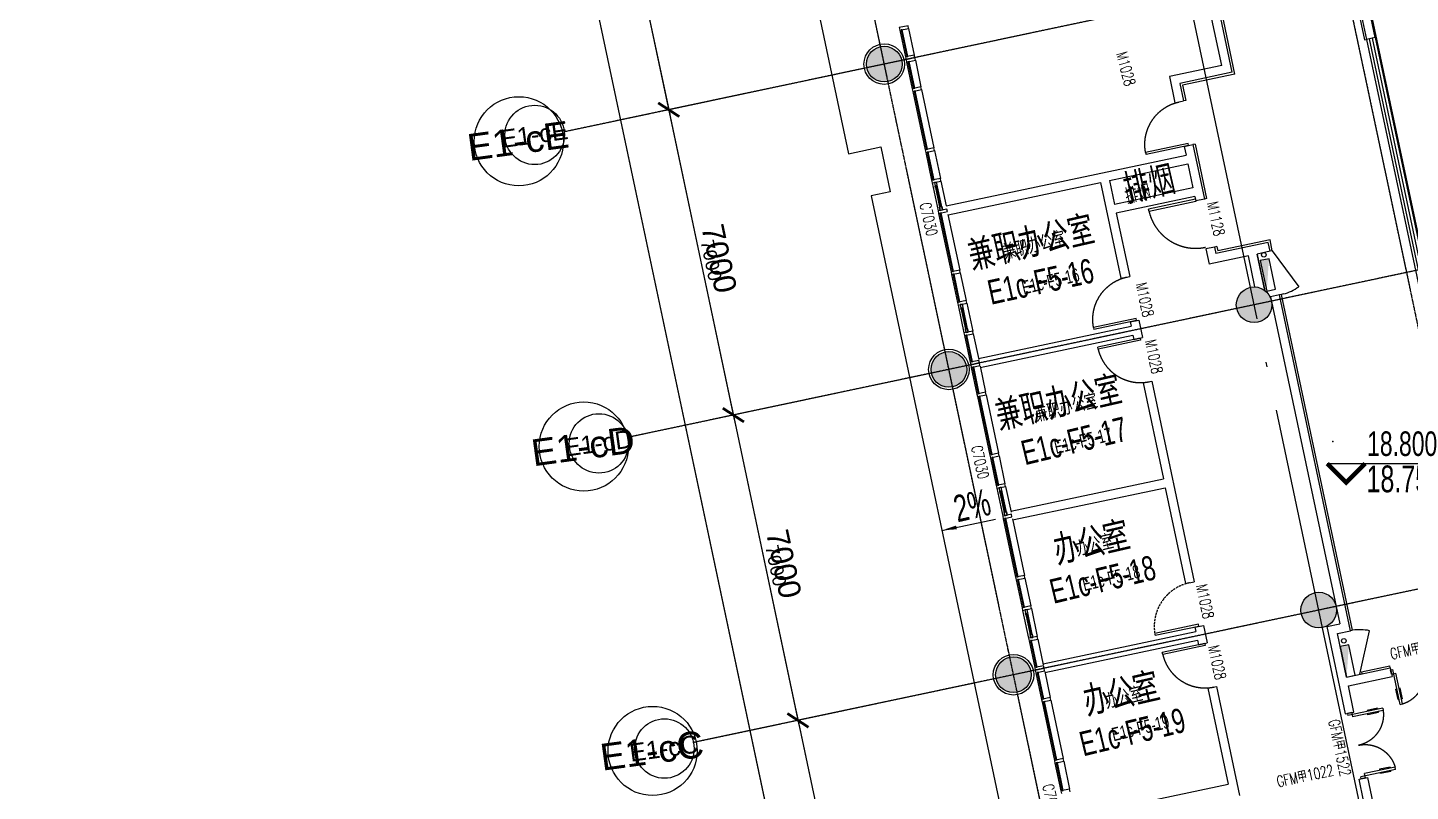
# Model space of a CAD drawing. Header units: millimetres. Extents: x -39175 to 150737, y -15023 to 140542.
# Drawn here: x -30415 to 605, y 2783 to 19912 of the extents above; entities that cross this region are included whole.
import ezdxf
from ezdxf.enums import TextEntityAlignment as Align

# ---------------------------------------------------------------- set-up
doc = ezdxf.new("R2010")
doc.units = ezdxf.units.MM
doc.header["$LTSCALE"] = 10
for name, pattern in [('DASH', [0.35, 0.25, -0.1]), ('E-RG-1F$0$$0$DOTE', [2.42, 2, -0.2, 0.02, -0.2]), ('E1-RI-5F$0$DASH', [0.35, 0.25, -0.1]), ('E1-RI-5F$0$DGN Style 2', [20308.085504, 12184.851302, -8123.234202]), ('XRE2$0$HIDDEN', [0.375, 0.25, -0.125])]:
    doc.linetypes.add(name, pattern=pattern)
for name, color, linetype in [('A—墙体', 7, 'Continuous'), ('A—文字索引', 40, 'Continuous'), ('A—轴线、尺寸', 1, 'Continuous'), ('A—门窗', 135, 'Continuous'), ('E1-RI-5F$0$$0$WINDOW_TEXT', 7, 'Continuous'), ('E1-RI-5F$0$A-A-建筑投影线', 53, 'E1-RI-5F$0$DASH'), ('E1-RI-5F$0$A-DOOR', 32, 'Continuous'), ('E1-RI-5F$0$A-GLAZ', 140, 'Continuous'), ('E1-RI-5F$0$A-SYMB-DOOR', 13, 'Continuous'), ('E1-RI-5F$0$A-SYMB-DOOR1', 4, 'Continuous'), ('I—平面—填充03(灰度)', 250, 'Continuous'), ('I—平面—文字', 40, 'Continuous'), ('I—平面—文字（放大1：100）', 40, 'XRE2$0$HIDDEN'), ('I—平面—标高', 40, 'Continuous'), ('I—平面—消防设施', 10, 'Continuous'), ('I—平面—装饰面层线', 192, 'Continuous'), ('I—平面—门', 22, 'Continuous'), ('轴线100', 1, 'Continuous')]:
    doc.layers.add(name, color=color, linetype=linetype)
doc.layers.add('E1-RI-5F$0$area', color=233, linetype='E1-RI-5F$0$DGN Style 2', lineweight=30)
doc.styles.add('ARIAL', font='arial.ttf')
doc.styles.add('E1-RI-5F$0$$0$SIMPLEX', font='simplex.shx', dxfattribs={"width": 0.7})
doc.styles.add('E1-RI-5F$0$$4$XD2008', font='SIMYOU.TTF', dxfattribs={"width": 0.7})
doc.styles.add('E1-RI-5F$0$ECADI-TXT', font='simplex.shx', dxfattribs={"bigfont": 'hztxt.shx'})
doc.styles.add('E1-RI-5F$0$Standard', font='arial.ttf')
doc.styles.add('XD2008', font='SIMYOU.TTF', dxfattribs={"width": 0.7, "height": 600})
doc.dimstyles.new('200', dxfattribs={"dimscale": 200, "dimtxt": 2.5, "dimasz": 2, "dimexe": 1, "dimexo": 1, "dimgap": 0.8, "dimtad": 1, "dimdec": 0, "dimdsep": 46, "dimtxsty": 'ARIAL', "dimblk1": 'ARCHTICK', "dimblk2": 'ARCHTICK', "dimsah": 1, "dimcen": -0.9, "dimdle": 1, "dimclrd": 256, "dimclre": 256, "dimclrt": 40, "dimaunit": 1, "dimadec": 0, "dimazin": 0, "dimtfac": 0.35, "dimtdec": 0, "dimtix": 1, "dimtmove": 2, "dimatfit": 3, "dimldrblk": 'ARCHTICK', "dimfxl": 0, "dimtvp": 0.8, "dimtolj": 1, "dimtzin": 0, "dimarcsym": 0})
doc.dimstyles.new('副本 100', dxfattribs={"dimscale": 100, "dimtxt": 2.5, "dimasz": 2, "dimexe": 1, "dimexo": 1, "dimgap": 0.8, "dimtad": 1, "dimdec": 0, "dimdsep": 46, "dimtxsty": 'ARIAL', "dimblk1": 'ARCHTICK', "dimblk2": 'ARCHTICK', "dimsah": 1, "dimcen": -0.9, "dimdle": 1, "dimclrd": 256, "dimclre": 256, "dimclrt": 40, "dimaunit": 1, "dimadec": 0, "dimazin": 0, "dimtfac": 0.35, "dimtdec": 0, "dimtix": 1, "dimtmove": 2, "dimatfit": 3, "dimldrblk": 'ARCHTICK', "dimfxl": 0, "dimtvp": 0.8, "dimtolj": 1, "dimtzin": 0, "dimarcsym": 0})

# ---------------------------------------------------------------- blocks, each defined once
blk = doc.blocks.new('E-COLS-F5')
at = {"layer": 'I—平面—填充03(灰度)'}
h = blk.add_hatch(color=18, dxfattribs=at)
edge = h.paths.add_edge_path()
edge.add_arc((11697716, -6187850), 400, 0, 360)
h = blk.add_hatch(color=18, dxfattribs=at)
edge = h.paths.add_edge_path()
edge.add_arc((11706014, -6193248), 400, 0, 360)
h = blk.add_hatch(color=18, dxfattribs=at)
edge = h.paths.add_edge_path()
edge.add_arc((11699166, -6194698), 400, 0, 360)
h = blk.add_hatch(color=18, dxfattribs=at)
edge = h.paths.add_edge_path()
edge.add_arc((11707464, -6200096), 400, 0, 360)
h = blk.add_hatch(color=18, dxfattribs=at)
edge = h.paths.add_edge_path()
edge.add_arc((11700615, -6201546), 400, 0, 360)
at = {"layer": 'A—墙体'}
for centre in [(11697716, -6187850), (11706014, -6193248), (11699166, -6194698), (11707464, -6200096), (11700615, -6201546)]:
    blk.add_circle(centre, 400, dxfattribs=at)
blk = doc.blocks.new('E1-RI-5F$0$$TCHSYS$WIN2D')
for p, q in [((-0.5, 0.5), (0.5, 0.5)), ((-0.5, 0.5), (-0.5, -0.5)), ((0.5, 0.5), (0.5, -0.5)), ((0.5, 0.1667), (-0.5, 0.1667)), ((0.5, -0.1667), (-0.5, -0.1667)), ((-0.5, -0.5), (0.5, -0.5))]:
    blk.add_line(p, q)
blk = doc.blocks.new('E1-RI-5F$0$ECADI-TAG-DOOR')
blk = doc.blocks.new('E1-RI-5F$0$$0$ECADI-TAG-HGHT_国标_')
at = {"color": 1}
blk.add_line((-2.12, 2.12), (11.77, 2.12), dxfattribs=at)
at = {"color": 1, "const_width": 0.5}
blk.add_lwpolyline([(-2.12, 2.12), (0, 0), (2.12, 2.12)], dxfattribs=at)
at = {"color": 1}
blk.add_point((-1.48, 4.6), dxfattribs=at)
at = {"style": 'E1-RI-5F$0$$4$XD2008', "width": 0.7}
blk.add_attdef('FL', text='', height=3, dxfattribs=at).set_placement((-2.69, 2.97), align=Align.RIGHT)
for tag, p in [('F.F.L.', (2.28, 2.97)), ('T.O.S.', (2.28, -1.1))]:
    blk.add_attdef(tag, p, '', height=3, dxfattribs=at)
blk = doc.blocks.new('E1-RI-5F$0$$DORLIB2D$00000001')
for p, q in [((0.45, 0.975), (0.5, 0.975)), ((0.45, 0), (0.45, 0.975)), ((0.5, 0), (0.5, 0.975)), ((0.5, 0), (0.45, 0))]:
    blk.add_line(p, q)
at = {"layer": 'I—平面—门', "color": 8, "linetype": 'DASH', "ltscale": 20}
blk.add_arc((0.475, 0), 0.975, 91.4693, 180, dxfattribs=at)
blk = doc.blocks.new('E1-RI-5F$0$$DDT_AUDIT_GENERATED_(0)')
at = {"style": 'E1-RI-5F$0$Standard'}
blk.add_text('$DDT_AUDIT_GENERATED_(0)', height=1, dxfattribs=at).set_placement((0, 0))
blk = doc.blocks.new('E1-RI-5F$0$SINGLE-FLUSH_VISION_-_36_0')
at = {"layer": 'I—平面—门'}
for p, q in [((406, -76), (406, -1075)), ((457, -76), (406, -76)), ((457, -76), (457, -1076))]:
    blk.add_line(p, q, dxfattribs=at)
at = {"layer": 'I—平面—门', "color": 8, "linetype": 'DASH', "ltscale": 20}
blk.add_arc((457, -76), 1000, 180, 270, dxfattribs=at)
blk = doc.blocks.new('E1-RI-5F$0$XFX-BX')
blk.add_lwpolyline([(0, 0), (0, 200), (700, 200), (700, 0)], close=True)
blk.add_solid([(0, 0), (0, 0), (700, 0), (700, 200)])
blk = doc.blocks.new('E1-RI-5F$0$$0$DOOR-DOUBLEWING')
at = {"layer": 'I—平面—门'}
for p, q in [((-0.5, -0.033), (-0.5, 0.033)), ((-0.5, 0.033), (-0.467, 0.033)), ((-0.467, -0.5), (-0.467, 0.033)), ((0.467, -0.5), (0.467, 0.033)), ((0.5, 0.033), (0.467, 0.033)), ((0.5, -0.033), (0.5, 0.033)), ((-0.5, -0.033), (-0.433, -0.033)), ((-0.433, -0.5), (-0.433, -0.033)), ((0.5, -0.033), (0.433, -0.033)), ((0.433, -0.5), (0.433, -0.033)), ((-0.483, -0.425), (-0.483, -0.264)), ((-0.483, -0.264), (-0.467, -0.264)), ((-0.417, -0.264), (-0.433, -0.264)), ((-0.417, -0.425), (-0.417, -0.264)), ((0.417, -0.425), (0.417, -0.264)), ((0.417, -0.264), (0.433, -0.264)), ((0.483, -0.264), (0.467, -0.264)), ((0.483, -0.425), (0.483, -0.264)), ((-0.483, -0.425), (-0.467, -0.425)), ((-0.467, -0.5), (-0.433, -0.5)), ((-0.417, -0.425), (-0.433, -0.425)), ((0.417, -0.425), (0.433, -0.425)), ((0.467, -0.5), (0.433, -0.5)), ((0.483, -0.425), (0.467, -0.425))]:
    blk.add_line(p, q, dxfattribs=at)
at = {"layer": 'I—平面—门', "color": 8, "linetype": 'DASH', "ltscale": 20}
for centre, start, end in [((-0.467, -0.033), 274.096, 0), ((0.467, -0.033), 180, 265.904)]:
    blk.add_arc(centre, 0.467, start, end, dxfattribs=at)
at = {"layer": 'E1-RI-5F$0$$0$WINDOW_TEXT', "style": 'E1-RI-5F$0$$0$SIMPLEX', "flags": 9}
blk.add_attdef('A', text='', height=1, dxfattribs=at).set_placement((0, 1.5), align=Align.MIDDLE)
blk = doc.blocks.new('_ArchTick')
at = {"color": 0, "linetype": 'ByBlock', "const_width": 0.15}
blk.add_lwpolyline([(-0.5, -0.5), (0.5, 0.5)], dxfattribs=at)
blk = doc.blocks.new('*D4621')
at = {"layer": 'A—轴线、尺寸', "linetype": 'ByBlock', "lineweight": -2}
for p, q in [((-23999, 80781), (-30358, 79435)), ((-30203, 79672), (-11947, -6567)), ((-5826, -5066), (-12184, -6412))]:
    blk.add_line(p, q, dxfattribs=at)
at = {"layer": 'Defpoints', "color": 0, "linetype": 'ByBlock'}
for p in [(-23803, 80823), (-5630, -5025), (-11989, -6371)]:
    blk.add_point(p, dxfattribs=at)
at = {"layer": 'A—轴线、尺寸', "linetype": 'ByBlock', "lineweight": -2, "xscale": 400, "yscale": 400, "zscale": 400}
for p, rotation in [((-30162, 79477), 101.9526484581255), ((-11989, -6371), 281.9526484581255)]:
    blk.add_blockref('_ArchTick', p, dxfattribs=dict(at, rotation=rotation))
at = {"layer": 'A—轴线、尺寸', "color": 40, "linetype": 'ByBlock', "insert": (-20669, 36639), "char_height": 500, "attachment_point": 5, "rotation": 281.9526, "style": 'ARIAL'}
blk.add_mtext('\\A1;87750', dxfattribs=at)
blk = doc.blocks.new('*D4622')
at = {"layer": 'A—轴线、尺寸', "linetype": 'ByBlock', "lineweight": -2}
for p, q in [((-8438, 5369), (-13329, 4334)), ((-13175, 4571), (-11642, -2669)), ((-6988, -1479), (-11879, -2515))]:
    blk.add_line(p, q, dxfattribs=at)
at = {"layer": 'Defpoints', "color": 0, "linetype": 'ByBlock'}
for p in [(-8242, 5411), (-6792, -1438), (-11684, -2473)]:
    blk.add_point(p, dxfattribs=at)
at = {"layer": 'A—轴线、尺寸', "linetype": 'ByBlock', "lineweight": -2, "xscale": 400, "yscale": 400, "zscale": 400}
for p, rotation in [((-13134, 4375), 101.9526484581255), ((-11684, -2473), 281.9526484581255)]:
    blk.add_blockref('_ArchTick', p, dxfattribs=dict(at, rotation=rotation))
at = {"layer": 'A—轴线、尺寸', "color": 40, "linetype": 'ByBlock', "insert": (-12002, 1037), "char_height": 500, "attachment_point": 5, "rotation": 281.9526, "style": 'ARIAL'}
blk.add_mtext('\\A1;7000', dxfattribs=at)
blk = doc.blocks.new('*D4623')
at = {"layer": 'A—轴线、尺寸', "linetype": 'ByBlock', "lineweight": -2}
for p, q in [((-9887, 12217), (-14779, 11182)), ((-14625, 11419), (-13092, 4179)), ((-8438, 5369), (-13329, 4334))]:
    blk.add_line(p, q, dxfattribs=at)
at = {"layer": 'Defpoints', "color": 0, "linetype": 'ByBlock'}
for p in [(-9692, 12259), (-8242, 5411), (-13134, 4375)]:
    blk.add_point(p, dxfattribs=at)
at = {"layer": 'A—轴线、尺寸', "linetype": 'ByBlock', "lineweight": -2, "xscale": 400, "yscale": 400, "zscale": 400}
for p, rotation in [((-14583, 11223), 101.9526484581255), ((-13134, 4375), 281.9526484581255)]:
    blk.add_blockref('_ArchTick', p, dxfattribs=dict(at, rotation=rotation))
at = {"layer": 'A—轴线、尺寸', "color": 40, "linetype": 'ByBlock', "insert": (-13452, 7885), "char_height": 500, "attachment_point": 5, "rotation": 281.9526, "style": 'ARIAL'}
blk.add_mtext('\\A1;7000', dxfattribs=at)
blk = doc.blocks.new('*D4624')
at = {"layer": 'A—轴线、尺寸', "linetype": 'ByBlock', "lineweight": -2}
for p, q in [((-11337, 19066), (-16229, 18030)), ((-16074, 18267), (-14542, 11028)), ((-9887, 12217), (-14779, 11182))]:
    blk.add_line(p, q, dxfattribs=at)
at = {"layer": 'Defpoints', "color": 0, "linetype": 'ByBlock'}
for p in [(-11141, 19107), (-9692, 12259), (-14583, 11223)]:
    blk.add_point(p, dxfattribs=at)
at = {"layer": 'A—轴线、尺寸', "linetype": 'ByBlock', "lineweight": -2, "xscale": 400, "yscale": 400, "zscale": 400}
for p, rotation in [((-16033, 18071), 101.9526484581255), ((-14583, 11223), 281.9526484581255)]:
    blk.add_blockref('_ArchTick', p, dxfattribs=dict(at, rotation=rotation))
at = {"layer": 'A—轴线、尺寸', "color": 40, "linetype": 'ByBlock', "insert": (-14902, 14733), "char_height": 500, "attachment_point": 5, "rotation": 281.9526, "style": 'ARIAL'}
blk.add_mtext('\\A1;7000', dxfattribs=at)
blk = doc.blocks.new('*D4625')
at = {"layer": 'A—轴线、尺寸', "linetype": 'ByBlock', "lineweight": -2}
for p, q in [((-12787, 25914), (-17678, 24878)), ((-17524, 25115), (-15992, 17876)), ((-11337, 19066), (-16229, 18030))]:
    blk.add_line(p, q, dxfattribs=at)
at = {"layer": 'Defpoints', "color": 0, "linetype": 'ByBlock'}
for p in [(-12591, 25955), (-11141, 19107), (-16033, 18071)]:
    blk.add_point(p, dxfattribs=at)
at = {"layer": 'A—轴线、尺寸', "linetype": 'ByBlock', "lineweight": -2, "xscale": 400, "yscale": 400, "zscale": 400}
for p, rotation in [((-17483, 24920), 101.9526484581255), ((-16033, 18071), 281.9526484581255)]:
    blk.add_blockref('_ArchTick', p, dxfattribs=dict(at, rotation=rotation))
at = {"layer": 'A—轴线、尺寸', "color": 40, "linetype": 'ByBlock', "insert": (-16352, 21582), "char_height": 500, "attachment_point": 5, "rotation": 281.9526, "style": 'ARIAL'}
blk.add_mtext('\\A1;7000', dxfattribs=at)
blk = doc.blocks.new('*D4818')
at = {"layer": 'Defpoints', "color": 0}
for p in [(-279217, 83848), (-261044, -1999), (-267403, -3345)]:
    blk.add_point(p, dxfattribs=at)
at = {"layer": '轴线100', "lineweight": -2}
for p, q in [((-279315, 83828), (-285674, 82482)), ((-285597, 82600), (-267382, -3443)), ((-261142, -2020), (-267501, -3366))]:
    blk.add_line(p, q, dxfattribs=at)
at = {"layer": '轴线100', "lineweight": -2, "xscale": 200, "yscale": 200, "zscale": 200}
for p, rotation in [((-285576, 82502), 101.9526484623766), ((-267403, -3345), 281.9526484623766)]:
    blk.add_blockref('_ArchTick', p, dxfattribs=dict(at, rotation=rotation))
at = {"layer": '轴线100', "color": 40, "insert": (-276261, 39627), "char_height": 300, "attachment_point": 5, "rotation": 281.9526, "style": 'ARIAL'}
blk.add_mtext('\\A1;87750', dxfattribs=at)
blk = doc.blocks.new('*D4819')
at = {"layer": 'Defpoints', "color": 0}
for p in [(-263656, 8436), (-262206, 1588), (-267098, 552)]:
    blk.add_point(p, dxfattribs=at)
at = {"layer": '轴线100', "lineweight": -2}
for p, q in [((-263754, 8415), (-268645, 7380)), ((-268568, 7498), (-267077, 455)), ((-262304, 1567), (-267196, 532))]:
    blk.add_line(p, q, dxfattribs=at)
at = {"layer": '轴线100', "lineweight": -2, "xscale": 200, "yscale": 200, "zscale": 200}
for p, rotation in [((-268548, 7401), 101.9526484623766), ((-267098, 552), 281.9526484623766)]:
    blk.add_blockref('_ArchTick', p, dxfattribs=dict(at, rotation=rotation))
at = {"layer": '轴线100', "color": 40, "insert": (-267595, 4025), "char_height": 300, "attachment_point": 5, "rotation": 281.9526, "style": 'ARIAL'}
blk.add_mtext('\\A1;7000', dxfattribs=at)
blk = doc.blocks.new('*D4820')
at = {"layer": 'Defpoints', "color": 0}
for p in [(-265106, 15284), (-263656, 8436), (-268548, 7401)]:
    blk.add_point(p, dxfattribs=at)
at = {"layer": '轴线100', "lineweight": -2}
for p, q in [((-265204, 15264), (-270095, 14228)), ((-270018, 14347), (-268527, 7303)), ((-263754, 8415), (-268645, 7380))]:
    blk.add_line(p, q, dxfattribs=at)
at = {"layer": '轴线100', "lineweight": -2, "xscale": 200, "yscale": 200, "zscale": 200}
for p, rotation in [((-269997, 14249), 101.9526484623766), ((-268548, 7401), 281.9526484623766)]:
    blk.add_blockref('_ArchTick', p, dxfattribs=dict(at, rotation=rotation))
at = {"layer": '轴线100', "color": 40, "insert": (-269044, 10873), "char_height": 300, "attachment_point": 5, "rotation": 281.9526, "style": 'ARIAL'}
blk.add_mtext('\\A1;7000', dxfattribs=at)
blk = doc.blocks.new('*D4821')
at = {"layer": 'Defpoints', "color": 0}
for p in [(-266555, 22133), (-265106, 15284), (-269997, 14249)]:
    blk.add_point(p, dxfattribs=at)
at = {"layer": '轴线100', "lineweight": -2}
for p, q in [((-266653, 22112), (-271545, 21076)), ((-271468, 21195), (-269977, 14151)), ((-265204, 15264), (-270095, 14228))]:
    blk.add_line(p, q, dxfattribs=at)
at = {"layer": '轴线100', "lineweight": -2, "xscale": 200, "yscale": 200, "zscale": 200}
for p, rotation in [((-271447, 21097), 101.9526484623766), ((-269997, 14249), 281.9526484623766)]:
    blk.add_blockref('_ArchTick', p, dxfattribs=dict(at, rotation=rotation))
at = {"layer": '轴线100', "color": 40, "insert": (-270494, 17721), "char_height": 300, "attachment_point": 5, "rotation": 281.9526, "style": 'ARIAL'}
blk.add_mtext('\\A1;7000', dxfattribs=at)
blk = doc.blocks.new('*D4822')
at = {"layer": 'Defpoints', "color": 0}
for p in [(-268005, 28981), (-266555, 22133), (-271447, 21097)]:
    blk.add_point(p, dxfattribs=at)
at = {"layer": '轴线100', "lineweight": -2}
for p, q in [((-268103, 28960), (-272995, 27925)), ((-272917, 28043), (-271426, 20999)), ((-266653, 22112), (-271545, 21076))]:
    blk.add_line(p, q, dxfattribs=at)
at = {"layer": '轴线100', "lineweight": -2, "xscale": 200, "yscale": 200, "zscale": 200}
for p, rotation in [((-272897, 27945), 101.9526484623766), ((-271447, 21097), 281.9526484623766)]:
    blk.add_blockref('_ArchTick', p, dxfattribs=dict(at, rotation=rotation))
at = {"layer": '轴线100', "color": 40, "insert": (-271944, 24569), "char_height": 300, "attachment_point": 5, "rotation": 281.9526, "style": 'ARIAL'}
blk.add_mtext('\\A1;7000', dxfattribs=at)
blk = doc.blocks.new('A$C1C9D1350')
at = {"layer": '轴线100', "linetype": 'E-RG-1F$0$$0$DOTE'}
for p, q in [((-249396.2, -8503.3), (-270308.5, 90282.7)), ((-261537.7, -1848.3), (-280580.9, 88108.1)), ((-246067.1, 26469.7), (-273775.4, 20604)), ((-233519, 21970.9), (-272333.7, 13754.1)), ((-243183.1, 12769.9), (-270904.1, 6901.6))]:
    blk.add_line(p, q, dxfattribs=at)
at = {"layer": '轴线100', "linetype": 'ByBlock'}
for p, q in [((-265162, 15272.3), (-272333.7, 13754.1)), ((-263712.3, 8424), (-270891.9, 6904.2))]:
    blk.add_line(p, q, dxfattribs=at)
for centre in [(-274453.9, 20532.3), (-273013.3, 13613), (-271544.7, 6768.7)]:
    blk.add_circle(centre, 666.7, dxfattribs=at)
at = {"layer": '轴线100', "color": 40, "style": 'ARIAL'}
for s, p in [('E1-cE', (-274465.5, 20539.2)), ('E1-cD', (-273024.9, 13619.8)), ('E1-cC', (-271556.3, 6775.6))]:
    blk.add_text(s, height=400, rotation=7.78334, dxfattribs=at).set_placement(p, align=Align.MIDDLE_CENTER)
at = {"layer": '轴线100'}
for base, p1, p2, picture, middle in [((-267402.7, -3345.3), (-279217, 83848.4), (-261044, -1999.2), '*D4818', (-276261.3, 39626.8)), ((-271447, 21097.1), (-268005.2, 28980.8), (-266555.5, 22132.6), '*D4822', (-271943.8, 24569.5)), ((-269997.3, 14248.8), (-266555.5, 22132.6), (-265105.7, 15284.4), '*D4821', (-270494.1, 17721.3)), ((-268547.6, 7400.6), (-265105.7, 15284.4), (-263656, 8436.1), '*D4820', (-269044.3, 10873)), ((-267097.9, 552.4), (-263656, 8436.1), (-262206.3, 1587.9), '*D4819', (-267594.6, 4024.8))]:
    dim = blk.add_linear_dim(base=base, p1=p1, p2=p2, angle=281.95265, dimstyle='副本 100', override={"dimtxt": 3}, dxfattribs=at)
    dim.commit()
    dim.dimension.update_dxf_attribs({"geometry": picture, "text_midpoint": middle})

msp = doc.modelspace()

# ---------------------------------------------------------------- linework, layer by layer
at = {"layer": 'A—墙体'}
for p, q in [((-3390.3, 18910.6), (-4797.6, 25558.3)), ((-3627.4, 19064.8), (-4951.9, 25321.4)), ((-999.3, 22582.4), (-378, 19647.4)), ((-182.3, 19688.8), (-410.1, 20764.9)), ((-3627.4, 19064.8), (-4801.3, 18815.8)), ((-4801.3, 18815.8), (-4676.5, 18226.2)), ((-3390.3, 18910.6), (-4564.2, 18661.6)), ((-4564.2, 18661.6), (-4480.8, 18267.7)), ((-4676.5, 18226.2), (-4480.8, 18267.7)), ((-4469.4, 17247.9), (-4273.7, 17289.3)), ((-4469.4, 17247.9), (-4428, 17052.3)), ((-4273.7, 17289.3), (-4014.9, 16066.5)), ((-9808.7, 15913.2), (-4428, 17052.3)), ((-6147.5, 16483.8), (-4386.6, 16856.6)), ((-4386.6, 16856.6), (-4272.6, 16318.4)), ((-9767.3, 15717.5), (-6343.2, 16442.4)), ((-6343.2, 16442.4), (-5887.6, 14290.1)), ((-6147.5, 16483.8), (-6033.6, 15945.7)), ((-4272.6, 16318.5), (-6033.6, 15945.7)), ((-4231.2, 16122.9), (-5992.2, 15750.1)), ((-4231.2, 16122.9), (-4210.5, 16025)), ((-4014.9, 16066.5), (-4210.5, 16025)), ((-5992.2, 15750.1), (-5691.9, 14331.5)), ((-3787, 14990.3), (-3982.7, 14948.9)), ((-3982.7, 14948.9), (-3910.2, 14606.5)), ((-3787, 14990.3), (-3756, 14843.6)), ((-2582, 15092.1), (-3756, 14843.6)), ((-2540.6, 14896.4), (-2834.1, 14834.3)), ((-2540.6, 14896.4), (-2582, 15092.1)), ((-3029.7, 14792.9), (-3910.2, 14606.5)), ((-2882.1, 14095.6), (-3029.7, 14792.9)), ((-2661, 14017), (-2834.1, 14834.3)), ((-2831.5, 14822.2), (-2661, 14017)), ((-5887.6, 14290.1), (-5691.9, 14331.5)), ((-2333.5, 13918.1), (-2529.1, 13876.7)), ((-2529.1, 13876.7), (-975.9, 6539.3)), ((-738.8, 6385), (-2333.5, 13918.1)), ((-5680.5, 13311.8), (-5484.8, 13353.2)), ((-5484.8, 13353.2), (-5402, 12961.9)), ((-9083.8, 12489.1), (-5659.8, 13213.9)), ((-5680.5, 13311.8), (-5659.8, 13213.9)), ((-9042.4, 12293.4), (-5618.3, 13018.3)), ((-5618.3, 13018.3), (-5597.6, 12920.4)), ((-5597.6, 12920.4), (-5402, 12961.9)), ((-5390.5, 11942.1), (-5194.9, 11983.5)), ((-5390.5, 11942.1), (-4934.9, 9789.8)), ((-5194.9, 11983.5), (-4242.2, 7483.4)), ((-8359, 9065), (-4934.9, 9789.8)), ((-8317.6, 8869.3), (-4893.5, 9594.2)), ((-4893.5, 9594.2), (-4437.9, 7442)), ((-4437.9, 7442), (-4242.2, 7483.4)), ((-1269.4, 6477.1), (-975.9, 6539.3)), ((-7634.1, 5641), (-4210.1, 6365.9)), ((-4230.8, 6463.7), (-4035.1, 6505.1)), ((-4230.8, 6463.7), (-4210.1, 6365.9)), ((-4035.1, 6505.1), (-3952.3, 6113.8)), ((-1269.4, 6477.1), (-855.1, 4520.5)), ((-1032.3, 6322.9), (-738.8, 6385)), ((-825.2, 5344.6), (-1032.3, 6322.9)), ((-7592.7, 5445.3), (-4168.6, 6170.2)), ((-4168.6, 6170.2), (-4147.9, 6072.4)), ((-4147.9, 6072.4), (-3952.3, 6113.8)), ((-825.2, 5344.6), (152.8, 5551.6)), ((-786.3, 5148.4), (194.2, 5356)), ((152.8, 5551.6), (194.2, 5356)), ((-3940.8, 5094.1), (-3745.2, 5135.5)), ((-3940.8, 5094.1), (-3485.2, 2941.7)), ((-3745.2, 5135.5), (-3227.4, 2689.7)), ((-662, 4561.4), (-786.3, 5148.4)), ((-855.1, 4520.5), (-662, 4561.4)), ((-6909.3, 2216.9), (-3485.2, 2941.7)), ((-546, 3052.7), (-351.4, 3093.9)), ((-339.8, 2074.2), (-546, 3052.7)), ((207.8, 452.5), (-351.4, 3093.9))]:
    msp.add_line(p, q, dxfattribs=at)
at = {"layer": 'A—轴线、尺寸', "linetype": 'E-RG-1F$0$$0$DOTE', "ltscale": 500}
for p, q in [((5602.2, -9566), (-14894.5, 87257.1)), ((2178.1, -10290.8), (-18318.6, 86532.3)), ((-6123.7, -4873.9), (-25166.8, 85082.5)), ((9347, 23444.1), (-18361.4, 17578.4)), ((-2121.1, 13861.2), (-16919.6, 10728.5)), ((-574.9, 7033.4), (-15490, 3876))]:
    msp.add_line(p, q, dxfattribs=at)
at = {"layer": 'A—轴线、尺寸', "linetype": 'ByBlock'}
for p, q in [((-9748, 12246.7), (-16919.6, 10728.5)), ((-8298.3, 5398.4), (-15477.9, 3878.6))]:
    msp.add_line(p, q, dxfattribs=at)
for centre in [(-19396.7, 17363.4), (-17939.1, 10516.8), (-16394, 3688.8)]:
    msp.add_circle(centre, 1000, dxfattribs=at)
at = {"layer": 'A—门窗'}
for p, q in [((2850.4, 5509.5), (-339, 20575.5)), ((-10847.3, 19853.6), (-10720.9, 19256.8)), ((-10817.4, 19859.9), (-10691.1, 19263.1)), ((-10666.2, 19268.4), (-10792.5, 19865.2)), ((-10651.6, 19895), (-10525.3, 19298.2)), ((-10525.3, 19298.2), (-10720.9, 19256.8)), ((-10720.9, 19256.8), (-10708.5, 19198.1)), ((-10708.5, 19198.1), (-10512.9, 19239.5)), ((-10512.9, 19239.5), (-10525.3, 19298.2)), ((-10696.1, 19139.4), (-10569.8, 18542.6)), ((-10641.4, 19151), (-10666.2, 19145.7)), ((-10666.2, 19145.7), (-10539.9, 18549)), ((-10515, 18554.2), (-10641.4, 19151)), ((-10500.4, 19180.8), (-10374.1, 18584.1)), ((-10557.3, 18483.9), (-10279.8, 17173)), ((-10527.4, 18490.3), (-10249.9, 17179.3)), ((-10225.1, 17184.6), (-10502.6, 18495.5)), ((-10361.7, 18525.4), (-10084.1, 17214.4)), ((-10267.4, 17114.3), (-10134.8, 16488.2)), ((-10212.6, 17125.9), (-10237.5, 17120.6)), ((-10237.5, 17120.6), (-10105, 16494.5)), ((-10080.1, 16499.7), (-10212.6, 17125.9)), ((-10071.7, 17155.7), (-9939.2, 16529.6)), ((-10024.2, 16450.3), (-10073.9, 16439.7)), ((-10024.2, 16450.3), (-10073.9, 16439.7)), ((-10008.4, 16375.7), (-10024.2, 16450.3)), ((-9891.6, 15824.1), (-10024.2, 16450.3)), ((-9926.8, 16470.9), (-9810, 15919.6)), ((-10122.4, 16429.5), (-9989.9, 15803.3)), ((-10073.9, 16439.7), (-10058.1, 16365.2)), ((-10073.9, 16439.7), (-9941.3, 15813.6)), ((-10058.1, 16365.2), (-10008.4, 16375.7)), ((-10046.9, 16312.2), (-10058.1, 16365.2)), ((-10058.1, 16365.2), (-9957.1, 15888.2)), ((-9932.3, 15893.4), (-10033.3, 16370.4)), ((-9957.1, 15888.2), (-9907.4, 15898.7)), ((-9941.3, 15813.6), (-9957.1, 15888.2)), ((-9891.6, 15824.1), (-9941.3, 15813.6)), ((-9941.3, 15813.6), (-9891.6, 15824.1)), ((-9907.4, 15898.7), (-9891.6, 15824.1)), ((-9977.4, 15744.6), (-9699.9, 14433.7)), ((-9947.6, 15751), (-9670, 14440)), ((-9645.2, 14445.3), (-9922.7, 15756.2)), ((-9768.6, 15723.9), (-9504.3, 14475.1)), ((-9687.5, 14375), (-9555, 13748.9)), ((-9632.8, 14386.6), (-9657.6, 14381.3)), ((-9657.6, 14381.3), (-9525.1, 13755.2)), ((-9500.2, 13760.5), (-9632.8, 14386.6)), ((-9491.8, 14416.4), (-9359.3, 13790.3)), ((-9542.5, 13690.2), (-9410, 13064)), ((-9444.3, 13711), (-9494, 13700.4)), ((-9444.3, 13711), (-9494, 13700.4)), ((-9494, 13700.4), (-9478.2, 13625.9)), ((-9494, 13700.4), (-9361.5, 13074.3)), ((-9428.5, 13636.4), (-9444.3, 13711)), ((-9311.8, 13084.8), (-9444.3, 13711)), ((-9346.9, 13731.6), (-9214.3, 13105.5)), ((-9478.2, 13625.9), (-9428.5, 13636.4)), ((-9467, 13572.9), (-9478.2, 13625.9)), ((-9478.2, 13625.9), (-9377.2, 13148.9)), ((-9352.4, 13154.1), (-9453.4, 13631.2)), ((-9377.2, 13148.9), (-9327.5, 13159.4)), ((-9361.5, 13074.3), (-9377.2, 13148.9)), ((-9311.8, 13084.8), (-9361.5, 13074.3)), ((-9361.5, 13074.3), (-9311.8, 13084.8)), ((-9327.5, 13159.4), (-9311.8, 13084.8)), ((-9201.9, 13046.8), (-9078.9, 12465.8)), ((-9397.6, 13005.3), (-9271.2, 12408.6)), ((-9342.8, 13016.9), (-9367.7, 13011.7)), ((-9367.7, 13011.7), (-9241.3, 12414.9)), ((-9216.5, 12420.2), (-9342.8, 13016.9)), ((-9075.6, 12450), (-9271.2, 12408.6)), ((-9271.2, 12408.6), (-9258.8, 12349.9)), ((-9241.3, 12414.9), (-9216.5, 12420.2)), ((-9063.1, 12391.3), (-9075.6, 12450)), ((-9258.8, 12349.9), (-9063.1, 12391.3)), ((-9246.4, 12291.2), (-9120, 11694.4)), ((-9191.6, 12302.8), (-9216.5, 12297.5)), ((-9216.5, 12297.5), (-9090.1, 11700.7)), ((-9065.3, 11706), (-9191.6, 12302.8)), ((-9047.3, 12316.7), (-8924.4, 11735.8)), ((-9107.6, 11635.7), (-8830.1, 10324.7)), ((-9090.1, 11700.7), (-9065.3, 11706)), ((-9052.9, 11647.3), (-9077.7, 11642)), ((-9077.7, 11642), (-8800.2, 10331.1)), ((-8775.4, 10336.3), (-9052.9, 11647.3)), ((-8911.9, 11677.1), (-8634.4, 10366.2)), ((-8817.7, 10266.1), (-8685.1, 9639.9)), ((-8800.2, 10331.1), (-8775.4, 10336.3)), ((-8762.9, 10277.6), (-8787.8, 10272.4)), ((-8787.8, 10272.4), (-8655.2, 9646.3)), ((-8630.4, 9651.5), (-8762.9, 10277.6)), ((-8622, 10307.5), (-8489.5, 9681.3)), ((-8655.2, 9646.3), (-8630.4, 9651.5)), ((-8477, 9622.6), (-8354, 9041.7)), ((-8672.7, 9581.2), (-8540.1, 8955.1)), ((-8574.5, 9602), (-8624.2, 9591.5)), ((-8574.5, 9602), (-8624.2, 9591.5)), ((-8624.2, 9591.5), (-8608.4, 9517)), ((-8624.2, 9591.5), (-8491.6, 8965.4)), ((-8608.4, 9517), (-8558.7, 9527.5)), ((-8597.2, 9464), (-8608.4, 9517)), ((-8608.4, 9517), (-8507.4, 9039.9)), ((-8482.6, 9045.2), (-8583.5, 9522.2)), ((-8558.7, 9527.5), (-8574.5, 9602)), ((-8441.9, 8975.9), (-8574.5, 9602)), ((-8507.4, 9039.9), (-8457.7, 9050.4)), ((-8491.6, 8965.4), (-8507.4, 9039.9)), ((-8457.7, 9050.4), (-8441.9, 8975.9)), ((-8527.7, 8896.4), (-8250.2, 7585.5)), ((-8473, 8908), (-8497.8, 8902.7)), ((-8497.8, 8902.7), (-8220.3, 7591.8)), ((-8441.9, 8975.9), (-8491.6, 8965.4)), ((-8491.6, 8965.4), (-8441.9, 8975.9)), ((-8195.5, 7597), (-8473, 8908)), ((-8322.5, 8892.6), (-8054.5, 7626.9)), ((-8237.8, 7526.8), (-8105.2, 6900.6)), ((-8220.3, 7591.8), (-8195.5, 7597)), ((-8183, 7538.3), (-8207.9, 7533.1)), ((-8207.9, 7533.1), (-8075.3, 6907)), ((-8050.5, 6912.2), (-8183, 7538.3)), ((-8042.1, 7568.2), (-7909.6, 6942.1)), ((-8092.8, 6841.9), (-7960.3, 6215.8)), ((-8075.3, 6907), (-8050.5, 6912.2)), ((-7994.6, 6862.7), (-8044.3, 6852.2)), ((-7994.6, 6862.7), (-8044.3, 6852.2)), ((-8044.3, 6852.2), (-8028.5, 6777.7)), ((-8044.3, 6852.2), (-7911.7, 6226.1)), ((-7978.8, 6788.2), (-7994.6, 6862.7)), ((-7862, 6236.6), (-7994.6, 6862.7)), ((-7897.1, 6883.4), (-7764.6, 6257.2)), ((-8028.5, 6777.7), (-7978.8, 6788.2)), ((-8017.3, 6724.7), (-8028.5, 6777.7)), ((-8028.5, 6777.7), (-7927.5, 6300.6)), ((-7902.7, 6305.9), (-8003.6, 6782.9)), ((-7927.5, 6300.6), (-7877.8, 6311.2)), ((-7911.7, 6226.1), (-7927.5, 6300.6)), ((-7862, 6236.6), (-7911.7, 6226.1)), ((-7911.7, 6226.1), (-7862, 6236.6)), ((-7877.8, 6311.2), (-7862, 6236.6)), ((-7947.8, 6157.1), (-7821.5, 5560.3)), ((-7893.1, 6168.7), (-7917.9, 6163.4)), ((-7917.9, 6163.4), (-7791.6, 5566.7)), ((-7766.8, 5571.9), (-7893.1, 6168.7)), ((-7752.2, 6198.5), (-7629.2, 5617.6)), ((-7625.8, 5601.8), (-7821.5, 5560.3)), ((-7613.4, 5543.1), (-7625.8, 5601.8)), ((-7821.5, 5560.3), (-7809.1, 5501.6)), ((-7809.1, 5501.6), (-7613.4, 5543.1)), ((-7796.6, 5442.9), (-7670.3, 4846.2)), ((-7791.6, 5566.7), (-7766.8, 5571.9)), ((-7741.9, 5454.5), (-7766.8, 5449.3)), ((-7766.8, 5449.3), (-7640.4, 4852.5)), ((-7615.6, 4857.8), (-7741.9, 5454.5)), ((-7597.6, 5468.5), (-7474.6, 4887.6)), ((-7657.9, 4787.5), (-7380.4, 3476.5)), ((-7640.4, 4852.5), (-7615.6, 4857.8)), ((-7603.1, 4799.1), (-7628, 4793.8)), ((-7628, 4793.8), (-7350.5, 3482.8)), ((-7325.6, 3488.1), (-7603.1, 4799.1)), ((-7462.2, 4828.9), (-7184.7, 3517.9)), ((-7367.9, 3417.8), (-7235.4, 2791.7)), ((-7350.5, 3482.8), (-7325.6, 3488.1)), ((-7313.2, 3429.4), (-7338.1, 3424.1)), ((-7338.1, 3424.1), (-7205.5, 2798)), ((-7180.7, 2803.3), (-7313.2, 3429.4)), ((-7172.3, 3459.2), (-7039.7, 2833.1)), ((-7205.5, 2798), (-7180.7, 2803.3))]:
    msp.add_line(p, q, dxfattribs=at)
at = {"layer": 'A—门窗', "extrusion": (7.74398e-26, 8.19673e-27, -1)}
for p, q in [((-10664, 19953.7), (-10859.7, 19912.3)), ((-10859.7, 19912.3), (-10847.3, 19853.6)), ((-10847.3, 19853.6), (-10651.6, 19895)), ((-10651.6, 19895), (-10664, 19953.7)), ((-10512.9, 19239.5), (-10708.5, 19198.1)), ((-10500.4, 19180.8), (-10512.9, 19239.5)), ((-10708.5, 19198.1), (-10696.1, 19139.4)), ((-10696.1, 19139.4), (-10500.4, 19180.8)), ((-10374.1, 18584.1), (-10569.8, 18542.6)), ((-10569.8, 18542.6), (-10557.3, 18483.9)), ((-10557.3, 18483.9), (-10361.7, 18525.4)), ((-10361.7, 18525.4), (-10374.1, 18584.1)), ((-10084.1, 17214.4), (-10279.8, 17173)), ((-10279.8, 17173), (-10267.4, 17114.3)), ((-10267.4, 17114.3), (-10071.7, 17155.7)), ((-10071.7, 17155.7), (-10084.1, 17214.4)), ((-9939.2, 16529.6), (-10134.8, 16488.2)), ((-10134.8, 16488.2), (-10122.4, 16429.5)), ((-10122.4, 16429.5), (-9926.8, 16470.9)), ((-9926.8, 16470.9), (-9939.2, 16529.6)), ((-9794.2, 15844.8), (-9989.9, 15803.3)), ((-9781.8, 15786.1), (-9794.2, 15844.8)), ((-9989.9, 15803.3), (-9977.4, 15744.6)), ((-9977.4, 15744.6), (-9781.8, 15786.1)), ((-9504.3, 14475.1), (-9699.9, 14433.7)), ((-9699.9, 14433.7), (-9687.5, 14375)), ((-9687.5, 14375), (-9491.8, 14416.4)), ((-9491.8, 14416.4), (-9504.3, 14475.1)), ((-9359.3, 13790.3), (-9555, 13748.9)), ((-9555, 13748.9), (-9542.5, 13690.2)), ((-9542.5, 13690.2), (-9346.9, 13731.6)), ((-9346.9, 13731.6), (-9359.3, 13790.3)), ((-9214.3, 13105.5), (-9410, 13064)), ((-9410, 13064), (-9397.6, 13005.3)), ((-9397.6, 13005.3), (-9201.9, 13046.8)), ((-9201.9, 13046.8), (-9214.3, 13105.5)), ((-9063.1, 12391.3), (-9258.8, 12349.9)), ((-9258.8, 12349.9), (-9246.4, 12291.2)), ((-9246.4, 12291.2), (-9050.7, 12332.6)), ((-9050.7, 12332.6), (-9063.1, 12391.3)), ((-8924.4, 11735.8), (-9120, 11694.4)), ((-9120, 11694.4), (-9107.6, 11635.7)), ((-9107.6, 11635.7), (-8911.9, 11677.1)), ((-8911.9, 11677.1), (-8924.4, 11735.8)), ((-8634.4, 10366.2), (-8830.1, 10324.7)), ((-8830.1, 10324.7), (-8817.7, 10266.1)), ((-8817.7, 10266.1), (-8622, 10307.5)), ((-8622, 10307.5), (-8634.4, 10366.2)), ((-8489.5, 9681.3), (-8685.1, 9639.9)), ((-8685.1, 9639.9), (-8672.7, 9581.2)), ((-8672.7, 9581.2), (-8477, 9622.6)), ((-8477, 9622.6), (-8489.5, 9681.3)), ((-8344.5, 8996.5), (-8540.1, 8955.1)), ((-8332.1, 8937.8), (-8344.5, 8996.5)), ((-8540.1, 8955.1), (-8527.7, 8896.4)), ((-8527.7, 8896.4), (-8332.1, 8937.8)), ((-8054.5, 7626.9), (-8250.2, 7585.5)), ((-8250.2, 7585.5), (-8237.8, 7526.8)), ((-8237.8, 7526.8), (-8042.1, 7568.2)), ((-8042.1, 7568.2), (-8054.5, 7626.9)), ((-7909.6, 6942.1), (-8105.2, 6900.6)), ((-8105.2, 6900.6), (-8092.8, 6841.9)), ((-8092.8, 6841.9), (-7897.1, 6883.4)), ((-7897.1, 6883.4), (-7909.6, 6942.1)), ((-7764.6, 6257.2), (-7960.3, 6215.8)), ((-7960.3, 6215.8), (-7947.8, 6157.1)), ((-7752.2, 6198.5), (-7764.6, 6257.2)), ((-7947.8, 6157.1), (-7752.2, 6198.5)), ((-7613.4, 5543.1), (-7809.1, 5501.6)), ((-7809.1, 5501.6), (-7796.6, 5442.9)), ((-7796.6, 5442.9), (-7601, 5484.4)), ((-7601, 5484.4), (-7613.4, 5543.1)), ((-7474.6, 4887.6), (-7670.3, 4846.2)), ((-7670.3, 4846.2), (-7657.9, 4787.5)), ((-7657.9, 4787.5), (-7462.2, 4828.9)), ((-7462.2, 4828.9), (-7474.6, 4887.6)), ((-7184.7, 3517.9), (-7380.4, 3476.5)), ((-7380.4, 3476.5), (-7367.9, 3417.8)), ((-7367.9, 3417.8), (-7172.3, 3459.2)), ((-7172.3, 3459.2), (-7184.7, 3517.9)), ((-7039.7, 2833.1), (-7235.4, 2791.7)), ((-7027.3, 2774.4), (-7039.7, 2833.1)), ((-7235.4, 2791.7), (-7223, 2733))]:
    msp.add_line(p, q, dxfattribs=at)
at = {"layer": 'E1-RI-5F$0$A-A-建筑投影线', "linetype": 'ByBlock'}
msp.add_line((-11492, 16139.5), (-7078.5, -4709.1), dxfattribs=at)
msp.add_lwpolyline([(-12349.8, 26951.2), (-14013.4, 26599.1), (-11999.4, 17084.9), (-11274.9, 17238.3), (-11061.6, 16230.6), (-11492.1, 16139.5)], dxfattribs=at)
at = {"layer": 'E1-RI-5F$0$A-GLAZ'}
for p, q in [((-10792.5, 19865.2), (-10817.4, 19859.9)), ((-10691.1, 19263.1), (-10666.2, 19268.4)), ((-10539.9, 18549), (-10515, 18554.2)), ((-10502.6, 18495.5), (-10527.4, 18490.3)), ((-10249.9, 17179.3), (-10225.1, 17184.6)), ((-10105, 16494.5), (-10080.1, 16499.7)), ((-9922.7, 15756.2), (-9947.6, 15751)), ((-9670, 14440), (-9645.2, 14445.3)), ((-9525.1, 13755.2), (-9500.2, 13760.5))]:
    msp.add_line(p, q, dxfattribs=at)
at = {"layer": 'I—平面—文字'}
msp.add_line((-9903.6, 8635.9), (-8702.7, 8889.9), dxfattribs=at)
at = {"layer": 'I—平面—文字', "extrusion": (7.74398e-26, 8.19673e-27, -1)}
msp.add_solid([(9569.1, 8661.7), (9586, 8744.1), (9907.5, 8635.2)], dxfattribs=at)
at = {"layer": 'I—平面—消防设施'}
for centre in [(-2682.2, 14817.3), (-887.5, 6158.4)]:
    msp.add_circle(centre, 50, dxfattribs=at)
at = {"layer": 'I—平面—装饰面层线'}
for p, q in [((-3331.1, 18872), (-4759, 25617.5)), ((-1048.2, 22572), (-426.9, 19637)), ((-426.9, 19637), (-377.6, 19647.5)), ((-3331.1, 18872), (-4505, 18623.1)), ((-4505, 18623.1), (-4431.9, 18278)), ((-4431.9, 18278), (-4480.8, 18267.7)), ((-4224.8, 17299.7), (-4273.7, 17289.3)), ((-4224.8, 17299.7), (-3965.9, 16076.8)), ((-3965.9, 16076.8), (-4014.9, 16066.5)), ((-3738.1, 15000.7), (-3787, 14990.3)), ((-3738.1, 15000.7), (-3717.4, 14902.8)), ((-2543.4, 15151.3), (-3717.4, 14902.8)), ((-2491.7, 14906.8), (-2543.4, 15151.3)), ((-2491.7, 14906.8), (-2540.6, 14896.4)), ((-2284.6, 13928.4), (-2333.5, 13918.1)), ((-689.9, 6395.4), (-2284.6, 13928.4)), ((-689.9, 6395.4), (-738.8, 6385)), ((-493.1, 5466), (142.4, 5600.5)), ((152.8, 5551.6), (142.4, 5600.5))]:
    msp.add_line(p, q, dxfattribs=at)
msp.add_lwpolyline([(-493.1, 5466), (-482.8, 5417.1)], dxfattribs=at)
for centre in [(-11197.7, 19094.7), (-9748, 12246.3), (-8298.3, 5398)]:
    msp.add_circle(centre, 455, dxfattribs=at)
at = {"layer": 'I—平面—门'}
for p, q in [((-2491.7, 14906.8), (-1900.6, 14100.1)), ((-2241.4, 13938.6), (-2284.8, 13929.4)), ((-526.3, 5408.8), (-312.8, 6385.8))]:
    msp.add_line(p, q, dxfattribs=at)
for centre, start, end in [((-2491.7, 14906.8), 284.49209, 306.23338), ((-526.3, 5408.8), 77.67192, 99.4132)]:
    msp.add_arc(centre, 1000, start, end, dxfattribs=at)

# ---------------------------------------------------------------- block references
at = {"layer": 'A—墙体'}
msp.add_blockref('E-COLS-F5', (-11708913.6, 6206944.1), dxfattribs=at)
at = {"layer": 'A—门窗', "xscale": 8699.999992828672, "yscale": 200, "zscale": -8699.999992828672, "rotation": 281.9526484753181}
msp.add_blockref('E1-RI-5F$0$$TCHSYS$WIN2D', (621.1, 15412.6), dxfattribs=at)
at = {"layer": 'E1-RI-5F$0$A-DOOR', "yscale": 1499.999999999069, "zscale": 1499.999999999085}
for p, xscale, rotation in [((906.4, 5613.2), 1499.999999999729, 11.95264847747872), ((-603.6, 3807.1), -1499.99999999872, 101.9228384289858)]:
    msp.add_blockref('E1-RI-5F$0$$0$DOOR-DOUBLEWING', p, dxfattribs=dict(at, xscale=xscale, rotation=rotation))
at = {"layer": 'E1-RI-5F$0$A-SYMB-DOOR'}
ref = msp.add_blockref('E1-RI-5F$0$ECADI-TAG-DOOR', (-9259, 15201), dxfattribs=dict(at, xscale=-100.0000000019515, yscale=100, zscale=100, rotation=102.4907867595304))
ref.add_attrib('门窗主编号1', 'C7030', dxfattribs={"height": 250, "rotation": 282.49079, "style": 'E1-RI-5F$0$ECADI-TXT', "width": 0.7}).set_placement((-10240.7, 15219.1), align=Align.RIGHT)
ref = msp.add_blockref('E1-RI-5F$0$ECADI-TAG-DOOR', (-8105.4, 9751.8), dxfattribs=dict(at, xscale=-100.0000000019515, yscale=100, zscale=100, rotation=102.4907867595304))
ref.add_attrib('门窗主编号1', 'C7030', dxfattribs={"height": 250, "rotation": 282.49079, "style": 'E1-RI-5F$0$ECADI-TXT', "width": 0.7}).set_placement((-9087.2, 9769.8), align=Align.RIGHT)
ref = msp.add_blockref('E1-RI-5F$0$ECADI-TAG-DOOR', (-6504.5, 2158.7), dxfattribs=dict(at, xscale=-100.0000000019515, yscale=100, zscale=100, rotation=102.4907867595304))
ref.add_attrib('门窗主编号1', 'C7030', dxfattribs={"height": 250, "rotation": 282.49079, "style": 'E1-RI-5F$0$ECADI-TXT', "width": 0.7}).set_placement((-7486.3, 2176.7), align=Align.RIGHT)
at = {"layer": 'E1-RI-5F$0$A-SYMB-DOOR1'}
ref = msp.add_blockref('E1-RI-5F$0$ECADI-TAG-DOOR', (-6182.4, 16954.1), dxfattribs=dict(at, xscale=100.0000000019158, yscale=100.0000000018626, zscale=100.0000000022704, rotation=285.0649604464285))
ref.add_attrib('门窗主编号1', 'M1028', dxfattribs={"layer": 'E1-RI-5F$0$A-SYMB-DOOR', "height": 250, "rotation": 285.06496, "style": 'E1-RI-5F$0$ECADI-TXT', "width": 0.7}).set_placement((-5796.2, 18581.4), align=Align.RIGHT)
ref = msp.add_blockref('E1-RI-5F$0$ECADI-TAG-DOOR', (-4460, 14843.5), dxfattribs=dict(at, xscale=100.0000000025105, yscale=100.0000000018626, zscale=100.0000000022704, rotation=282.0629955412199))
ref.add_attrib('门窗主编号1', 'M1128', dxfattribs={"layer": 'E1-RI-5F$0$A-SYMB-DOOR', "height": 250, "rotation": 282.063, "style": 'E1-RI-5F$0$ECADI-TXT', "width": 0.7}).set_placement((-3795.7, 15220.7), align=Align.RIGHT)
ref = msp.add_blockref('E1-RI-5F$0$ECADI-TAG-DOOR', (-6056.3, 13025.3), dxfattribs=dict(at, xscale=100.0000000025105, yscale=100.0000000018626, zscale=100.0000000022704, rotation=282.0629955412199))
ref.add_attrib('门窗主编号1', 'M1028', dxfattribs={"layer": 'E1-RI-5F$0$A-SYMB-DOOR', "height": 250, "rotation": 282.063, "style": 'E1-RI-5F$0$ECADI-TXT', "width": 0.7}).set_placement((-5392, 13402.4), align=Align.RIGHT)
ref = msp.add_blockref('E1-RI-5F$0$ECADI-TAG-DOOR', (-5873.6, 11934.3), dxfattribs=dict(at, xscale=100.0000000025105, yscale=100.0000000018626, zscale=100.0000000022704, rotation=282.0629955412199))
ref.add_attrib('门窗主编号1', 'M1028', dxfattribs={"layer": 'E1-RI-5F$0$A-SYMB-DOOR', "height": 250, "rotation": 282.063, "style": 'E1-RI-5F$0$ECADI-TXT', "width": 0.7}).set_placement((-5188.1, 12128.1), align=Align.RIGHT)
ref = msp.add_blockref('E1-RI-5F$0$ECADI-TAG-DOOR', (-4704.7, 6256.8), dxfattribs=dict(at, xscale=100.0000000025105, yscale=100.0000000018626, zscale=100.0000000022704, rotation=282.0629955412199))
ref.add_attrib('门窗主编号1', 'M1028', dxfattribs={"layer": 'E1-RI-5F$0$A-SYMB-DOOR', "height": 250, "rotation": 282.063, "style": 'E1-RI-5F$0$ECADI-TXT', "width": 0.7}).set_placement((-4040.4, 6633.9), align=Align.RIGHT)
ref = msp.add_blockref('E1-RI-5F$0$ECADI-TAG-DOOR', (1822.3, 5342), dxfattribs=dict(at, xscale=100.0000000025105, yscale=100.0000000018626, zscale=100.0000000022703, rotation=12.06299554121993))
ref.add_attrib('门窗主编号1', 'GFM甲1522', dxfattribs={"layer": 'E1-RI-5F$0$A-SYMB-DOOR', "height": 250, "rotation": 12.063, "style": 'E1-RI-5F$0$ECADI-TXT', "width": 0.7}).set_placement((1445.1, 6006.3), align=Align.RIGHT)
ref = msp.add_blockref('E1-RI-5F$0$ECADI-TAG-DOOR', (-4432.9, 4891), dxfattribs=dict(at, xscale=100.0000000025105, yscale=100.0000000018626, zscale=100.0000000022704, rotation=282.0629955412199))
ref.add_attrib('门窗主编号1', 'M1028', dxfattribs={"layer": 'E1-RI-5F$0$A-SYMB-DOOR', "height": 250, "rotation": 282.063, "style": 'E1-RI-5F$0$ECADI-TXT', "width": 0.7}).set_placement((-3768.6, 5268.1), align=Align.RIGHT)
ref = msp.add_blockref('E1-RI-5F$0$ECADI-TAG-DOOR', (-1735.8, 2704.2), dxfattribs=dict(at, xscale=100.0000000025105, yscale=100.0000000018626, zscale=100.0000000022704, rotation=282.0629955412199))
ref.add_attrib('门窗主编号1', 'GFM甲1522', dxfattribs={"layer": 'E1-RI-5F$0$A-SYMB-DOOR', "height": 250, "rotation": 282.063, "style": 'E1-RI-5F$0$ECADI-TXT', "width": 0.7}).set_placement((-965.7, 3103.7), align=Align.RIGHT)
ref = msp.add_blockref('E1-RI-5F$0$ECADI-TAG-DOOR', (-1102.9, 2409.5), dxfattribs=dict(at, xscale=100.0000000025105, yscale=100.0000000018626, zscale=100.0000000022703, rotation=12.06299554121993))
ref.add_attrib('门窗主编号1', 'GFM甲1022', dxfattribs={"layer": 'E1-RI-5F$0$A-SYMB-DOOR', "height": 250, "rotation": 12.063, "style": 'E1-RI-5F$0$ECADI-TXT', "width": 0.7}).set_placement((-1099, 3142.6), align=Align.RIGHT)
at = {"layer": 'E1-RI-5F$0$area'}
msp.add_blockref('E1-RI-5F$0$$DDT_AUDIT_GENERATED_(0)', (-25447, 10318), dxfattribs=at)
at = {"layer": 'I—平面—标高'}
ref = msp.add_blockref('E1-RI-5F$0$$0$ECADI-TAG-HGHT_国标_', (-835.7, 9712.3), dxfattribs=dict(at, xscale=200, yscale=200, zscale=199.9999999997809))
ref.add_attrib('F.F.L.', '18.800', (-365.8, 10305.8), dxfattribs={"layer": '0', "height": 550, "style": 'E1-RI-5F$0$$4$XD2008', "width": 0.7})
ref.add_attrib('T.O.S.', '18.750', (-379, 9491.4), dxfattribs={"layer": '0', "height": 600, "style": 'E1-RI-5F$0$$4$XD2008', "width": 0.7})
at = {"layer": 'I—平面—消防设施', "xscale": -1, "rotation": 281.9548014073236}
for p in [(-2616.7, 14003.4), (-825.2, 5344.6)]:
    msp.add_blockref('E1-RI-5F$0$XFX-BX', p, dxfattribs=at)
at = {"layer": 'I—平面—门'}
for p, xscale, yscale, zscale, rotation in [((-4475, 17757.8), -1000.000000000443, 1000, -1000.000000000002, 101.9515485133271), ((-4104.7, 15525.1), 1100.000000000409, 1100, -1100.000000000001, 101.9526487449165), ((-5642.3, 13830.9), -1000.000000000339, 1000, -1000.000000000341, 101.9526484754725), ((-5352.4, 12461.3), 1000.000000000339, 1000, 1000.000000000341, 101.9526484754725), ((-3902.7, 5613), 1000.000000000339, 1000, 1000.000000000341, 101.9526484754725)]:
    msp.add_blockref('E1-RI-5F$0$$DORLIB2D$00000001', p, dxfattribs=dict(at, xscale=xscale, yscale=yscale, zscale=zscale, rotation=rotation))
at = {"layer": 'I—平面—门', "rotation": 281.8848773687469}
msp.add_blockref('E1-RI-5F$0$SINGLE-FLUSH_VISION_-_36_0', (-4160.3, 6945.6), dxfattribs=at)
at = {"layer": '轴线100'}
msp.add_blockref('A$C1C9D1350', (255414.1, -3026), dxfattribs=at)

# ---------------------------------------------------------------- texts
at = {"layer": 'A—文字索引', "style": 'ARIAL'}
for s, p in [('E1-cE', (-19414.1, 17373.6)), ('E1-cD', (-17956.5, 10527.1)), ('E1-cC', (-16411.4, 3699))]:
    msp.add_text(s, height=600, rotation=7.78334, dxfattribs=at).set_placement(p, align=Align.MIDDLE_CENTER)
at = {"layer": 'I—平面—文字', "linetype": 'ByBlock', "style": 'XD2008', "width": 0.7}
for s, height, rotation, p in [('排烟', 600, 12.92627, (-5751.9, 15999.8, 0)), ('兼职办公室', 600, 12.92627, (-9237.6, 14499, 0)), ('E1c-F5-16', 550, 12.30881, (-8804.5, 13695.3)), ('兼职办公室', 600, 12.92627, (-8623.7, 10907.5, 0)), ('E1c-F5-17', 550, 13.56387, (-8042.2, 10096)), ('2%%%', 600, 12.97605, (-9556.1, 8814.3, 0)), ('办公室', 600, 12.92627, (-7323.3, 7896.6, 0)), ('E1c-F5-18', 550, 13.56387, (-7402.1, 6987.3)), ('办公室', 600, 12.92627, (-6655.9, 4506.5, 0)), ('E1c-F5-19', 550, 13.56387, (-6734.3, 3565.5))]:
    msp.add_text(s, height=height, rotation=rotation, dxfattribs=at).set_placement(p)
at = {"layer": 'I—平面—文字（放大1：100）', "linetype": 'ByBlock', "style": 'XD2008', "width": 0.7}
for s, p in [('排烟', (-5759.5, 15980.9, 0)), ('兼职办公室', (-8502.8, 14730.7, 0)), ('E1c-F5-16', (-8069.6, 13927)), ('兼职办公室', (-7782.7, 11087.6, 0)), ('E1c-F5-17', (-7339.1, 10349.2)), ('办公室', (-6867.5, 8071.6, 0)), ('E1c-F5-18', (-6708.9, 7272.7)), ('办公室', (-6213.6, 4650.5, 0)), ('E1c-F5-19', (-6052.5, 3905))]:
    msp.add_text(s, height=300, rotation=13.56387, dxfattribs=at).set_placement(p)

# ---------------------------------------------------------------- dimensions: what is measured, and where the dimension line sits
at = {"layer": 'A—轴线、尺寸', "linetype": 'ByBlock'}
for base, p1, p2, picture, middle in [((-11988.7, -6370.9), (-23802.9, 80822.8), (-5629.9, -5024.7), '*D4621', (-20669.1, 36638.9)), ((-16033, 18071.5), (-12591.1, 25955.2), (-11141.4, 19107), '*D4625', (-16351.6, 21581.6)), ((-14583.3, 11223.3), (-11141.4, 19107), (-9691.7, 12258.8), '*D4624', (-14901.8, 14733.4)), ((-13133.5, 4375), (-9691.7, 12258.8), (-8242, 5410.5), '*D4623', (-13452.1, 7885.1)), ((-11683.8, -2473.2), (-8242, 5410.5), (-6792.2, -1437.7), '*D4622', (-12002.4, 1036.9))]:
    dim = msp.add_linear_dim(base=base, p1=p1, p2=p2, angle=281.95265, dimstyle='200', dxfattribs=at)
    dim.commit()
    dim.dimension.update_dxf_attribs({"geometry": picture, "text_midpoint": middle})

doc.saveas('drawing.dxf')
